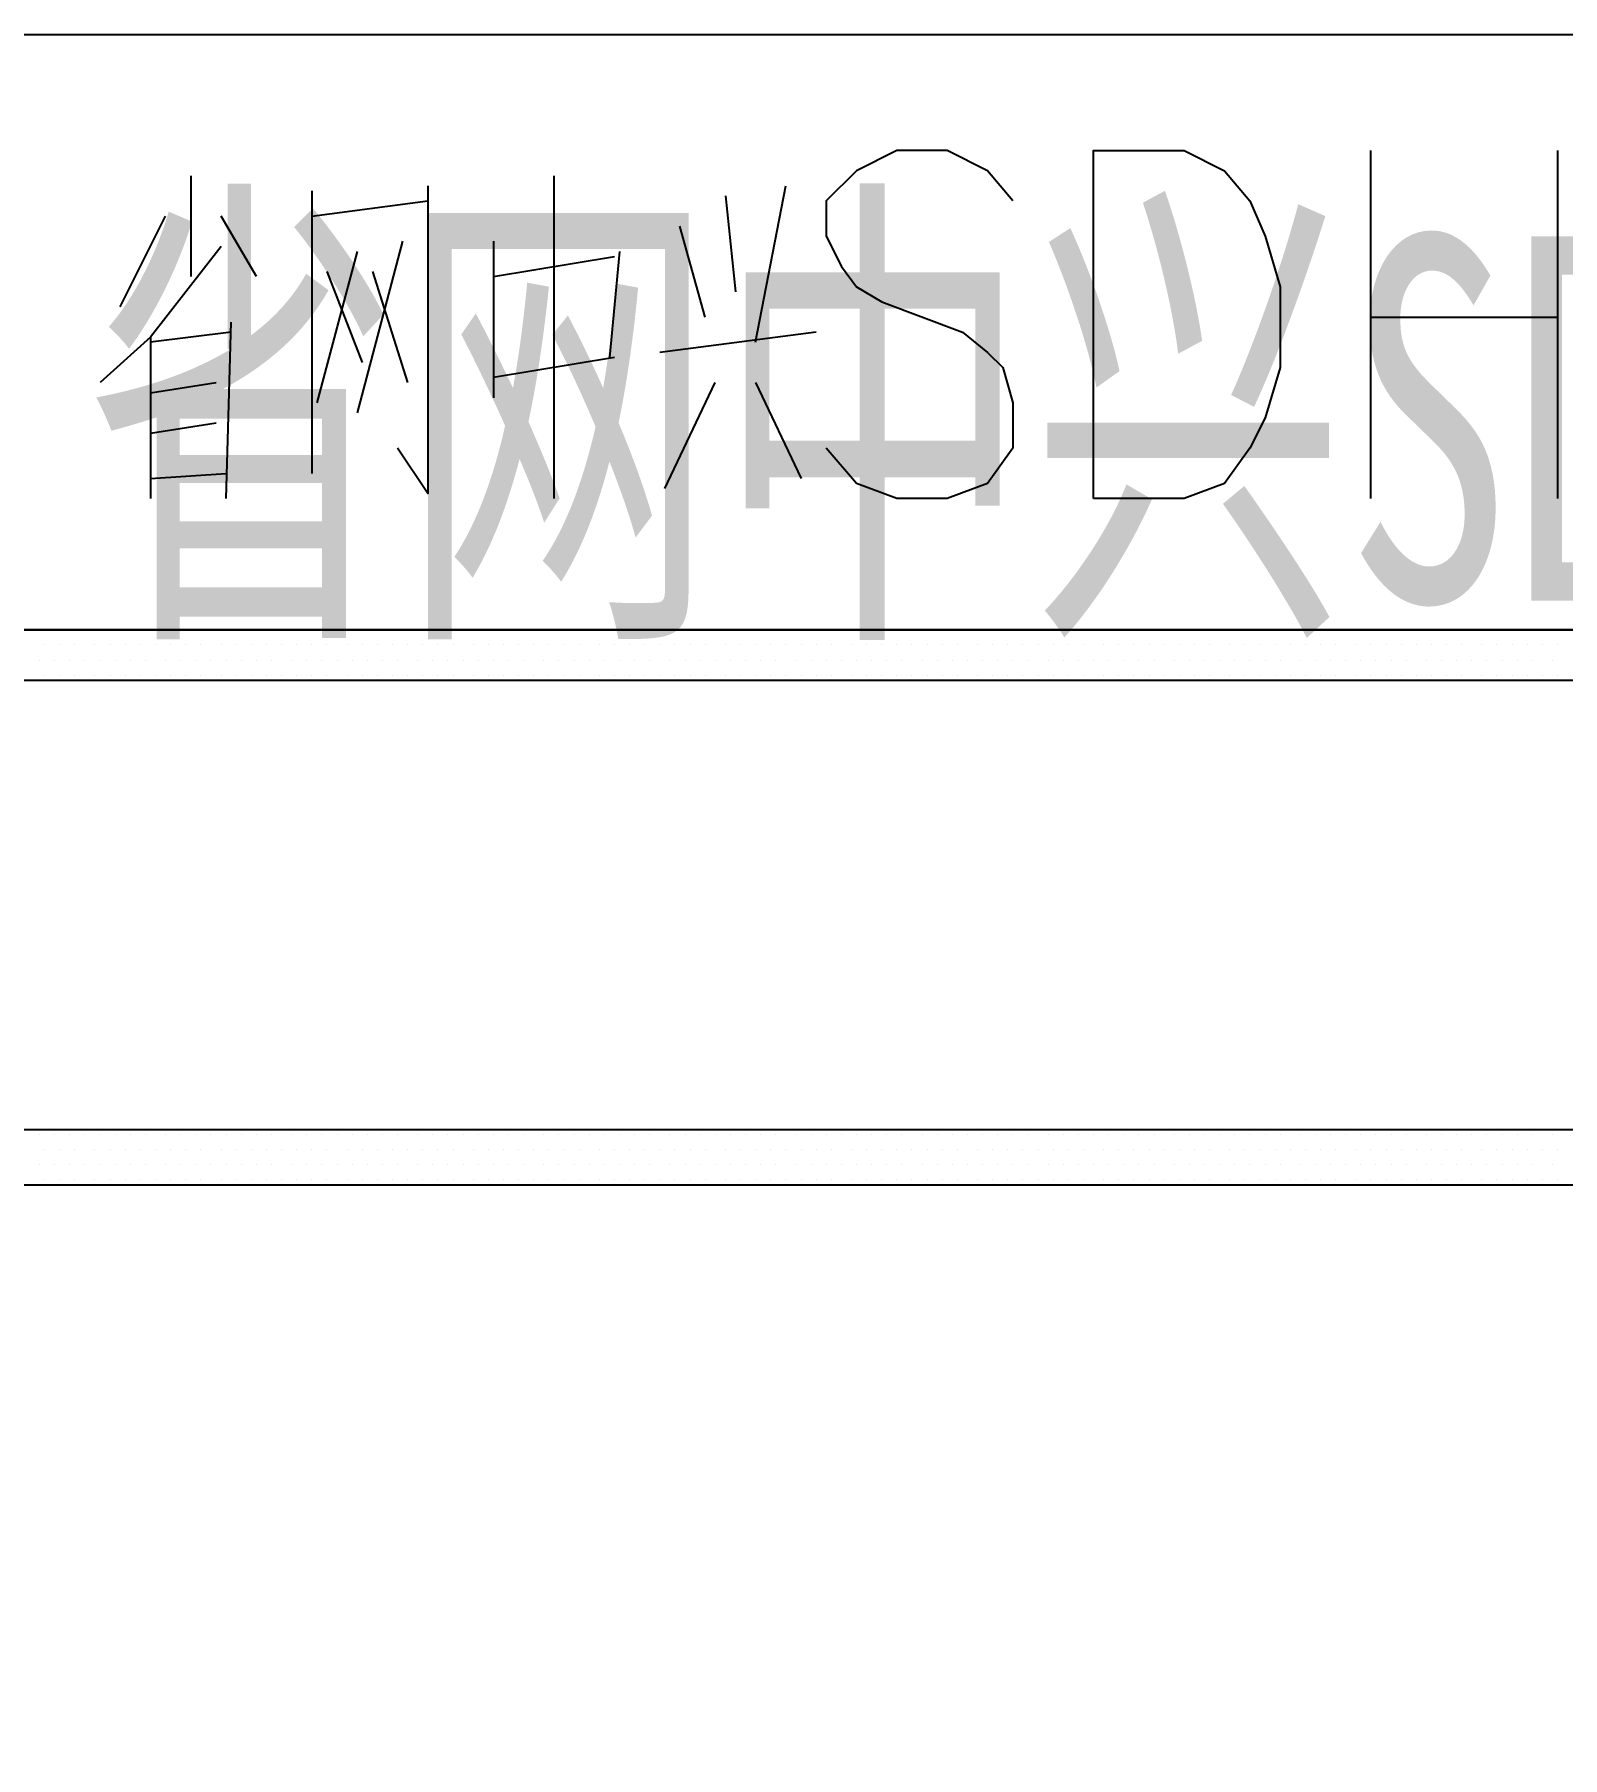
# Model space of a CAD drawing. Header units: metres. Extents: x 17 to 1264, y 17 to 859.
# Drawn here: x 151.19 to 194.83, y 711.58 to 760.75 of the extents above; entities that cross this region are included whole.
import ezdxf

# ---------------------------------------------------------------- set-up
doc = ezdxf.new("R2010")
doc.units = ezdxf.units.M
for name, color, linetype in [('LINES', 7, 'Continuous'), ('POLYLINES', 4, 'Continuous'), ('RECTS', 7, 'Continuous'), ('TEXTS', 3, 'Continuous')]:
    doc.layers.add(name, color=color, linetype=linetype)

msp = doc.modelspace()

# ---------------------------------------------------------------- linework, layer by layer
at = {"layer": 'LINES'}
for p, q in [((189.354, 747.504), (189.354, 757.44)), ((194.682, 757.44), (194.682, 747.504)), ((155.658, 756.72), (155.658, 753.84)), ((166.026, 756.72), (166.026, 747.504)), ((171.786, 751.968), (172.65, 756.432)), ((159.114, 756.288), (159.114, 748.224)), ((159.114, 755.568), (162.426, 756)), ((170.922, 756.144), (171.21, 753.408)), ((153.642, 752.976), (154.938, 755.568)), ((157.53, 753.84), (156.522, 755.568)), ((170.346, 752.688), (169.626, 755.28)), ((160.41, 754.56), (159.258, 750.24)), ((161.706, 754.848), (160.41, 749.952)), ((164.298, 754.848), (164.298, 750.384)), ((164.298, 753.84), (167.754, 754.416)), ((167.898, 754.56), (167.61, 751.536)), ((159.546, 753.984), (160.554, 751.392)), ((160.842, 753.984), (161.85, 750.816)), ((156.666, 747.504), (156.81, 752.544)), ((189.354, 752.688), (194.682, 752.688)), ((156.81, 752.256), (154.506, 751.968)), ((154.506, 752.112), (154.506, 747.504)), ((173.514, 752.256), (169.05, 751.68)), ((167.754, 751.536), (164.298, 750.96)), ((154.506, 750.528), (156.378, 750.816)), ((169.194, 747.792), (170.634, 750.816)), ((171.786, 750.816), (173.082, 748.08)), ((154.506, 749.376), (156.378, 749.664)), ((154.506, 748.08), (156.666, 748.224)), ((151.482, 743.328), (151.482, 743.328)), ((151.914, 743.328), (151.914, 743.328)), ((152.346, 743.328), (152.346, 743.328)), ((152.922, 743.328), (152.922, 743.328)), ((153.354, 743.328), (153.354, 743.328)), ((153.786, 743.328), (153.786, 743.328)), ((154.218, 743.328), (154.218, 743.328)), ((154.65, 743.328), (154.65, 743.328)), ((155.082, 743.328), (155.082, 743.328)), ((155.514, 743.328), (155.514, 743.328)), ((155.946, 743.328), (155.946, 743.328)), ((156.522, 743.328), (156.522, 743.328)), ((156.954, 743.328), (156.954, 743.328)), ((157.386, 743.328), (157.386, 743.328)), ((157.818, 743.328), (157.818, 743.328)), ((158.25, 743.328), (158.25, 743.328)), ((158.682, 743.328), (158.682, 743.328)), ((159.114, 743.328), (159.114, 743.328)), ((159.546, 743.328), (159.546, 743.328)), ((160.122, 743.328), (160.122, 743.328)), ((160.554, 743.328), (160.554, 743.328)), ((160.986, 743.328), (160.986, 743.328)), ((161.418, 743.328), (161.418, 743.328)), ((161.85, 743.328), (161.85, 743.328)), ((162.282, 743.328), (162.282, 743.328)), ((162.714, 743.328), (162.714, 743.328)), ((163.146, 743.328), (163.146, 743.328)), ((163.722, 743.328), (163.722, 743.328)), ((164.154, 743.328), (164.154, 743.328)), ((164.586, 743.328), (164.586, 743.328)), ((165.018, 743.328), (165.018, 743.328)), ((165.45, 743.328), (165.45, 743.328)), ((165.882, 743.328), (165.882, 743.328)), ((166.314, 743.328), (166.314, 743.328)), ((166.746, 743.328), (166.746, 743.328)), ((167.322, 743.328), (167.322, 743.328)), ((167.754, 743.328), (167.754, 743.328)), ((168.186, 743.328), (168.186, 743.328)), ((168.618, 743.328), (168.618, 743.328)), ((169.05, 743.328), (169.05, 743.328)), ((169.482, 743.328), (169.482, 743.328)), ((169.914, 743.328), (169.914, 743.328)), ((170.346, 743.328), (170.346, 743.328)), ((170.922, 743.328), (170.922, 743.328)), ((171.354, 743.328), (171.354, 743.328)), ((171.786, 743.328), (171.786, 743.328)), ((172.218, 743.328), (172.218, 743.328)), ((172.65, 743.328), (172.65, 743.328)), ((173.082, 743.328), (173.082, 743.328)), ((173.514, 743.328), (173.514, 743.328)), ((173.946, 743.328), (173.946, 743.328)), ((174.522, 743.328), (174.522, 743.328)), ((174.954, 743.328), (174.954, 743.328)), ((175.386, 743.328), (175.386, 743.328)), ((175.818, 743.328), (175.818, 743.328)), ((176.25, 743.328), (176.25, 743.328)), ((176.682, 743.328), (176.682, 743.328)), ((177.114, 743.328), (177.114, 743.328)), ((177.546, 743.328), (177.546, 743.328)), ((178.122, 743.328), (178.122, 743.328)), ((178.554, 743.328), (178.554, 743.328)), ((178.986, 743.328), (178.986, 743.328)), ((179.418, 743.328), (179.418, 743.328)), ((179.85, 743.328), (179.85, 743.328)), ((180.282, 743.328), (180.282, 743.328)), ((180.714, 743.328), (180.714, 743.328)), ((181.146, 743.328), (181.146, 743.328)), ((181.722, 743.328), (181.722, 743.328)), ((182.154, 743.328), (182.154, 743.328)), ((182.586, 743.328), (182.586, 743.328)), ((183.018, 743.328), (183.018, 743.328)), ((183.45, 743.328), (183.45, 743.328)), ((183.882, 743.328), (183.882, 743.328)), ((184.314, 743.328), (184.314, 743.328)), ((184.746, 743.328), (184.746, 743.328)), ((185.322, 743.328), (185.322, 743.328)), ((185.754, 743.328), (185.754, 743.328)), ((186.186, 743.328), (186.186, 743.328)), ((186.618, 743.328), (186.618, 743.328)), ((187.05, 743.328), (187.05, 743.328)), ((187.482, 743.328), (187.482, 743.328)), ((187.914, 743.328), (187.914, 743.328)), ((188.346, 743.328), (188.346, 743.328)), ((188.922, 743.328), (188.922, 743.328)), ((189.354, 743.328), (189.354, 743.328)), ((189.786, 743.328), (189.786, 743.328)), ((190.218, 743.328), (190.218, 743.328)), ((190.65, 743.328), (190.65, 743.328)), ((191.082, 743.328), (191.082, 743.328)), ((191.514, 743.328), (191.514, 743.328)), ((191.946, 743.328), (191.946, 743.328)), ((192.522, 743.328), (192.522, 743.328)), ((192.954, 743.328), (192.954, 743.328)), ((193.386, 743.328), (193.386, 743.328)), ((193.818, 743.328), (193.818, 743.328)), ((194.25, 743.328), (194.25, 743.328)), ((194.682, 743.328), (194.682, 743.328)), ((151.338, 742.896), (151.338, 742.896)), ((151.77, 742.896), (151.77, 742.896)), ((152.202, 742.896), (152.202, 742.896)), ((152.634, 742.896), (152.634, 742.896)), ((153.066, 742.896), (153.066, 742.896)), ((153.498, 742.896), (153.498, 742.896)), ((153.93, 742.896), (153.93, 742.896)), ((154.362, 742.896), (154.362, 742.896)), ((154.938, 742.896), (154.938, 742.896)), ((155.37, 742.896), (155.37, 742.896)), ((155.802, 742.896), (155.802, 742.896)), ((156.234, 742.896), (156.234, 742.896)), ((156.666, 742.896), (156.666, 742.896)), ((157.098, 742.896), (157.098, 742.896)), ((157.53, 742.896), (157.53, 742.896)), ((157.962, 742.896), (157.962, 742.896)), ((158.538, 742.896), (158.538, 742.896)), ((158.97, 742.896), (158.97, 742.896)), ((159.402, 742.896), (159.402, 742.896)), ((159.834, 742.896), (159.834, 742.896)), ((160.266, 742.896), (160.266, 742.896)), ((160.698, 742.896), (160.698, 742.896)), ((161.13, 742.896), (161.13, 742.896)), ((161.562, 742.896), (161.562, 742.896)), ((162.138, 742.896), (162.138, 742.896)), ((162.57, 742.896), (162.57, 742.896)), ((163.002, 742.896), (163.002, 742.896)), ((163.434, 742.896), (163.434, 742.896)), ((163.866, 742.896), (163.866, 742.896)), ((164.298, 742.896), (164.298, 742.896)), ((164.73, 742.896), (164.73, 742.896)), ((165.162, 742.896), (165.162, 742.896)), ((165.738, 742.896), (165.738, 742.896)), ((166.17, 742.896), (166.17, 742.896)), ((166.602, 742.896), (166.602, 742.896)), ((167.034, 742.896), (167.034, 742.896)), ((167.466, 742.896), (167.466, 742.896)), ((167.898, 742.896), (167.898, 742.896)), ((168.33, 742.896), (168.33, 742.896)), ((168.762, 742.896), (168.762, 742.896)), ((169.338, 742.896), (169.338, 742.896)), ((169.77, 742.896), (169.77, 742.896)), ((170.202, 742.896), (170.202, 742.896)), ((170.634, 742.896), (170.634, 742.896)), ((171.066, 742.896), (171.066, 742.896)), ((171.498, 742.896), (171.498, 742.896)), ((171.93, 742.896), (171.93, 742.896)), ((172.362, 742.896), (172.362, 742.896)), ((172.938, 742.896), (172.938, 742.896)), ((173.37, 742.896), (173.37, 742.896)), ((173.802, 742.896), (173.802, 742.896)), ((174.234, 742.896), (174.234, 742.896)), ((174.666, 742.896), (174.666, 742.896)), ((175.098, 742.896), (175.098, 742.896)), ((175.53, 742.896), (175.53, 742.896)), ((175.962, 742.896), (175.962, 742.896)), ((176.538, 742.896), (176.538, 742.896)), ((176.97, 742.896), (176.97, 742.896)), ((177.402, 742.896), (177.402, 742.896)), ((177.834, 742.896), (177.834, 742.896)), ((178.266, 742.896), (178.266, 742.896)), ((178.698, 742.896), (178.698, 742.896)), ((179.13, 742.896), (179.13, 742.896)), ((179.562, 742.896), (179.562, 742.896)), ((180.138, 742.896), (180.138, 742.896)), ((180.57, 742.896), (180.57, 742.896)), ((181.002, 742.896), (181.002, 742.896)), ((181.434, 742.896), (181.434, 742.896)), ((181.866, 742.896), (181.866, 742.896)), ((182.298, 742.896), (182.298, 742.896)), ((182.73, 742.896), (182.73, 742.896)), ((183.162, 742.896), (183.162, 742.896)), ((183.738, 742.896), (183.738, 742.896)), ((184.17, 742.896), (184.17, 742.896)), ((184.602, 742.896), (184.602, 742.896)), ((185.034, 742.896), (185.034, 742.896)), ((185.466, 742.896), (185.466, 742.896)), ((185.898, 742.896), (185.898, 742.896)), ((186.33, 742.896), (186.33, 742.896)), ((186.762, 742.896), (186.762, 742.896)), ((187.338, 742.896), (187.338, 742.896)), ((187.77, 742.896), (187.77, 742.896)), ((188.202, 742.896), (188.202, 742.896)), ((188.634, 742.896), (188.634, 742.896)), ((189.066, 742.896), (189.066, 742.896)), ((189.498, 742.896), (189.498, 742.896)), ((189.93, 742.896), (189.93, 742.896)), ((190.362, 742.896), (190.362, 742.896)), ((190.938, 742.896), (190.938, 742.896)), ((191.37, 742.896), (191.37, 742.896)), ((191.802, 742.896), (191.802, 742.896)), ((192.234, 742.896), (192.234, 742.896)), ((192.666, 742.896), (192.666, 742.896)), ((193.098, 742.896), (193.098, 742.896)), ((193.53, 742.896), (193.53, 742.896)), ((193.962, 742.896), (193.962, 742.896)), ((194.538, 742.896), (194.538, 742.896)), ((151.482, 742.464), (151.482, 742.464)), ((151.914, 742.464), (151.914, 742.464)), ((152.346, 742.464), (152.346, 742.464)), ((152.922, 742.464), (152.922, 742.464)), ((153.354, 742.464), (153.354, 742.464)), ((153.786, 742.464), (153.786, 742.464)), ((154.218, 742.464), (154.218, 742.464)), ((154.65, 742.464), (154.65, 742.464)), ((155.082, 742.464), (155.082, 742.464)), ((155.514, 742.464), (155.514, 742.464)), ((155.946, 742.464), (155.946, 742.464)), ((156.522, 742.464), (156.522, 742.464)), ((156.954, 742.464), (156.954, 742.464)), ((157.386, 742.464), (157.386, 742.464)), ((157.818, 742.464), (157.818, 742.464)), ((158.25, 742.464), (158.25, 742.464)), ((158.682, 742.464), (158.682, 742.464)), ((159.114, 742.464), (159.114, 742.464)), ((159.546, 742.464), (159.546, 742.464)), ((160.122, 742.464), (160.122, 742.464)), ((160.554, 742.464), (160.554, 742.464)), ((160.986, 742.464), (160.986, 742.464)), ((161.418, 742.464), (161.418, 742.464)), ((161.85, 742.464), (161.85, 742.464)), ((162.282, 742.464), (162.282, 742.464)), ((162.714, 742.464), (162.714, 742.464)), ((163.146, 742.464), (163.146, 742.464)), ((163.722, 742.464), (163.722, 742.464)), ((164.154, 742.464), (164.154, 742.464)), ((164.586, 742.464), (164.586, 742.464)), ((165.018, 742.464), (165.018, 742.464)), ((165.45, 742.464), (165.45, 742.464)), ((165.882, 742.464), (165.882, 742.464)), ((166.314, 742.464), (166.314, 742.464)), ((166.746, 742.464), (166.746, 742.464)), ((167.322, 742.464), (167.322, 742.464)), ((167.754, 742.464), (167.754, 742.464)), ((168.186, 742.464), (168.186, 742.464)), ((168.618, 742.464), (168.618, 742.464)), ((169.05, 742.464), (169.05, 742.464)), ((169.482, 742.464), (169.482, 742.464)), ((169.914, 742.464), (169.914, 742.464)), ((170.346, 742.464), (170.346, 742.464)), ((170.922, 742.464), (170.922, 742.464)), ((171.354, 742.464), (171.354, 742.464)), ((171.786, 742.464), (171.786, 742.464)), ((172.218, 742.464), (172.218, 742.464)), ((172.65, 742.464), (172.65, 742.464)), ((173.082, 742.464), (173.082, 742.464)), ((173.514, 742.464), (173.514, 742.464)), ((173.946, 742.464), (173.946, 742.464)), ((174.522, 742.464), (174.522, 742.464)), ((174.954, 742.464), (174.954, 742.464)), ((175.386, 742.464), (175.386, 742.464)), ((175.818, 742.464), (175.818, 742.464)), ((176.25, 742.464), (176.25, 742.464)), ((176.682, 742.464), (176.682, 742.464)), ((177.114, 742.464), (177.114, 742.464)), ((177.546, 742.464), (177.546, 742.464)), ((178.122, 742.464), (178.122, 742.464)), ((178.554, 742.464), (178.554, 742.464)), ((178.986, 742.464), (178.986, 742.464)), ((179.418, 742.464), (179.418, 742.464)), ((179.85, 742.464), (179.85, 742.464)), ((180.282, 742.464), (180.282, 742.464)), ((180.714, 742.464), (180.714, 742.464)), ((181.146, 742.464), (181.146, 742.464)), ((181.722, 742.464), (181.722, 742.464)), ((182.154, 742.464), (182.154, 742.464)), ((182.586, 742.464), (182.586, 742.464)), ((183.018, 742.464), (183.018, 742.464)), ((183.45, 742.464), (183.45, 742.464)), ((183.882, 742.464), (183.882, 742.464)), ((184.314, 742.464), (184.314, 742.464)), ((184.746, 742.464), (184.746, 742.464)), ((185.322, 742.464), (185.322, 742.464)), ((185.754, 742.464), (185.754, 742.464)), ((186.186, 742.464), (186.186, 742.464)), ((186.618, 742.464), (186.618, 742.464)), ((187.05, 742.464), (187.05, 742.464)), ((187.482, 742.464), (187.482, 742.464)), ((187.914, 742.464), (187.914, 742.464)), ((188.346, 742.464), (188.346, 742.464)), ((188.922, 742.464), (188.922, 742.464)), ((189.354, 742.464), (189.354, 742.464)), ((189.786, 742.464), (189.786, 742.464)), ((190.218, 742.464), (190.218, 742.464)), ((190.65, 742.464), (190.65, 742.464)), ((191.082, 742.464), (191.082, 742.464)), ((191.514, 742.464), (191.514, 742.464)), ((191.946, 742.464), (191.946, 742.464)), ((192.522, 742.464), (192.522, 742.464)), ((192.954, 742.464), (192.954, 742.464)), ((193.386, 742.464), (193.386, 742.464)), ((193.818, 742.464), (193.818, 742.464)), ((194.25, 742.464), (194.25, 742.464)), ((194.682, 742.464), (194.682, 742.464)), ((151.338, 729.36), (151.338, 729.36)), ((151.77, 729.36), (151.77, 729.36)), ((152.202, 729.36), (152.202, 729.36)), ((152.634, 729.36), (152.634, 729.36)), ((153.066, 729.36), (153.066, 729.36)), ((153.498, 729.36), (153.498, 729.36)), ((153.93, 729.36), (153.93, 729.36)), ((154.362, 729.36), (154.362, 729.36)), ((154.938, 729.36), (154.938, 729.36)), ((155.37, 729.36), (155.37, 729.36)), ((155.802, 729.36), (155.802, 729.36)), ((156.234, 729.36), (156.234, 729.36)), ((156.666, 729.36), (156.666, 729.36)), ((157.098, 729.36), (157.098, 729.36)), ((157.53, 729.36), (157.53, 729.36)), ((157.962, 729.36), (157.962, 729.36)), ((158.538, 729.36), (158.538, 729.36)), ((158.97, 729.36), (158.97, 729.36)), ((159.402, 729.36), (159.402, 729.36)), ((159.834, 729.36), (159.834, 729.36)), ((160.266, 729.36), (160.266, 729.36)), ((160.698, 729.36), (160.698, 729.36)), ((161.13, 729.36), (161.13, 729.36)), ((161.562, 729.36), (161.562, 729.36)), ((162.138, 729.36), (162.138, 729.36)), ((162.57, 729.36), (162.57, 729.36)), ((163.002, 729.36), (163.002, 729.36)), ((163.434, 729.36), (163.434, 729.36)), ((163.866, 729.36), (163.866, 729.36)), ((164.298, 729.36), (164.298, 729.36)), ((164.73, 729.36), (164.73, 729.36)), ((165.162, 729.36), (165.162, 729.36)), ((165.738, 729.36), (165.738, 729.36)), ((166.17, 729.36), (166.17, 729.36)), ((166.602, 729.36), (166.602, 729.36)), ((167.034, 729.36), (167.034, 729.36)), ((167.466, 729.36), (167.466, 729.36)), ((167.898, 729.36), (167.898, 729.36)), ((168.33, 729.36), (168.33, 729.36)), ((168.762, 729.36), (168.762, 729.36)), ((169.338, 729.36), (169.338, 729.36)), ((169.77, 729.36), (169.77, 729.36)), ((170.202, 729.36), (170.202, 729.36)), ((170.634, 729.36), (170.634, 729.36)), ((171.066, 729.36), (171.066, 729.36)), ((171.498, 729.36), (171.498, 729.36)), ((171.93, 729.36), (171.93, 729.36)), ((172.362, 729.36), (172.362, 729.36)), ((172.938, 729.36), (172.938, 729.36)), ((173.37, 729.36), (173.37, 729.36)), ((173.802, 729.36), (173.802, 729.36)), ((174.234, 729.36), (174.234, 729.36)), ((174.666, 729.36), (174.666, 729.36)), ((175.098, 729.36), (175.098, 729.36)), ((175.53, 729.36), (175.53, 729.36)), ((175.962, 729.36), (175.962, 729.36)), ((176.538, 729.36), (176.538, 729.36)), ((176.97, 729.36), (176.97, 729.36)), ((177.402, 729.36), (177.402, 729.36)), ((177.834, 729.36), (177.834, 729.36)), ((178.266, 729.36), (178.266, 729.36)), ((178.698, 729.36), (178.698, 729.36)), ((179.13, 729.36), (179.13, 729.36)), ((179.562, 729.36), (179.562, 729.36)), ((180.138, 729.36), (180.138, 729.36)), ((180.57, 729.36), (180.57, 729.36)), ((181.002, 729.36), (181.002, 729.36)), ((181.434, 729.36), (181.434, 729.36)), ((181.866, 729.36), (181.866, 729.36)), ((182.298, 729.36), (182.298, 729.36)), ((182.73, 729.36), (182.73, 729.36)), ((183.162, 729.36), (183.162, 729.36)), ((183.738, 729.36), (183.738, 729.36)), ((184.17, 729.36), (184.17, 729.36)), ((184.602, 729.36), (184.602, 729.36)), ((185.034, 729.36), (185.034, 729.36)), ((185.466, 729.36), (185.466, 729.36)), ((185.898, 729.36), (185.898, 729.36)), ((186.33, 729.36), (186.33, 729.36)), ((186.762, 729.36), (186.762, 729.36)), ((187.338, 729.36), (187.338, 729.36)), ((187.77, 729.36), (187.77, 729.36)), ((188.202, 729.36), (188.202, 729.36)), ((188.634, 729.36), (188.634, 729.36)), ((189.066, 729.36), (189.066, 729.36)), ((189.498, 729.36), (189.498, 729.36)), ((189.93, 729.36), (189.93, 729.36)), ((190.362, 729.36), (190.362, 729.36)), ((190.938, 729.36), (190.938, 729.36)), ((191.37, 729.36), (191.37, 729.36)), ((191.802, 729.36), (191.802, 729.36)), ((192.234, 729.36), (192.234, 729.36)), ((192.666, 729.36), (192.666, 729.36)), ((193.098, 729.36), (193.098, 729.36)), ((193.53, 729.36), (193.53, 729.36)), ((193.962, 729.36), (193.962, 729.36)), ((194.538, 729.36), (194.538, 729.36)), ((151.482, 728.928), (151.482, 728.928)), ((151.914, 728.928), (151.914, 728.928)), ((152.346, 728.928), (152.346, 728.928)), ((152.922, 728.928), (152.922, 728.928)), ((153.354, 728.928), (153.354, 728.928)), ((153.786, 728.928), (153.786, 728.928)), ((154.218, 728.928), (154.218, 728.928)), ((154.65, 728.928), (154.65, 728.928)), ((155.082, 728.928), (155.082, 728.928)), ((155.514, 728.928), (155.514, 728.928)), ((155.946, 728.928), (155.946, 728.928)), ((156.522, 728.928), (156.522, 728.928)), ((156.954, 728.928), (156.954, 728.928)), ((157.386, 728.928), (157.386, 728.928)), ((157.818, 728.928), (157.818, 728.928)), ((158.25, 728.928), (158.25, 728.928)), ((158.682, 728.928), (158.682, 728.928)), ((159.114, 728.928), (159.114, 728.928)), ((159.546, 728.928), (159.546, 728.928)), ((160.122, 728.928), (160.122, 728.928)), ((160.554, 728.928), (160.554, 728.928)), ((160.986, 728.928), (160.986, 728.928)), ((161.418, 728.928), (161.418, 728.928)), ((161.85, 728.928), (161.85, 728.928)), ((162.282, 728.928), (162.282, 728.928)), ((162.714, 728.928), (162.714, 728.928)), ((163.146, 728.928), (163.146, 728.928)), ((163.722, 728.928), (163.722, 728.928)), ((164.154, 728.928), (164.154, 728.928)), ((164.586, 728.928), (164.586, 728.928)), ((165.018, 728.928), (165.018, 728.928)), ((165.45, 728.928), (165.45, 728.928)), ((165.882, 728.928), (165.882, 728.928)), ((166.314, 728.928), (166.314, 728.928)), ((166.746, 728.928), (166.746, 728.928)), ((167.322, 728.928), (167.322, 728.928)), ((167.754, 728.928), (167.754, 728.928)), ((168.186, 728.928), (168.186, 728.928)), ((168.618, 728.928), (168.618, 728.928)), ((169.05, 728.928), (169.05, 728.928)), ((169.482, 728.928), (169.482, 728.928)), ((169.914, 728.928), (169.914, 728.928)), ((170.346, 728.928), (170.346, 728.928)), ((170.922, 728.928), (170.922, 728.928)), ((171.354, 728.928), (171.354, 728.928)), ((171.786, 728.928), (171.786, 728.928)), ((172.218, 728.928), (172.218, 728.928)), ((172.65, 728.928), (172.65, 728.928)), ((173.082, 728.928), (173.082, 728.928)), ((173.514, 728.928), (173.514, 728.928)), ((173.946, 728.928), (173.946, 728.928)), ((174.522, 728.928), (174.522, 728.928)), ((174.954, 728.928), (174.954, 728.928)), ((175.386, 728.928), (175.386, 728.928)), ((175.818, 728.928), (175.818, 728.928)), ((176.25, 728.928), (176.25, 728.928)), ((176.682, 728.928), (176.682, 728.928)), ((177.114, 728.928), (177.114, 728.928)), ((177.546, 728.928), (177.546, 728.928)), ((178.122, 728.928), (178.122, 728.928)), ((178.554, 728.928), (178.554, 728.928)), ((178.986, 728.928), (178.986, 728.928)), ((179.418, 728.928), (179.418, 728.928)), ((179.85, 728.928), (179.85, 728.928)), ((180.282, 728.928), (180.282, 728.928)), ((180.714, 728.928), (180.714, 728.928)), ((181.146, 728.928), (181.146, 728.928)), ((181.722, 728.928), (181.722, 728.928)), ((182.154, 728.928), (182.154, 728.928)), ((182.586, 728.928), (182.586, 728.928)), ((183.018, 728.928), (183.018, 728.928)), ((183.45, 728.928), (183.45, 728.928)), ((183.882, 728.928), (183.882, 728.928)), ((184.314, 728.928), (184.314, 728.928)), ((184.746, 728.928), (184.746, 728.928)), ((185.322, 728.928), (185.322, 728.928)), ((185.754, 728.928), (185.754, 728.928)), ((186.186, 728.928), (186.186, 728.928)), ((186.618, 728.928), (186.618, 728.928)), ((187.05, 728.928), (187.05, 728.928)), ((187.482, 728.928), (187.482, 728.928)), ((187.914, 728.928), (187.914, 728.928)), ((188.346, 728.928), (188.346, 728.928)), ((188.922, 728.928), (188.922, 728.928)), ((189.354, 728.928), (189.354, 728.928)), ((189.786, 728.928), (189.786, 728.928)), ((190.218, 728.928), (190.218, 728.928)), ((190.65, 728.928), (190.65, 728.928)), ((191.082, 728.928), (191.082, 728.928)), ((191.514, 728.928), (191.514, 728.928)), ((191.946, 728.928), (191.946, 728.928)), ((192.522, 728.928), (192.522, 728.928)), ((192.954, 728.928), (192.954, 728.928)), ((193.386, 728.928), (193.386, 728.928)), ((193.818, 728.928), (193.818, 728.928)), ((194.25, 728.928), (194.25, 728.928)), ((194.682, 728.928), (194.682, 728.928)), ((151.338, 728.496), (151.338, 728.496)), ((151.77, 728.496), (151.77, 728.496)), ((152.202, 728.496), (152.202, 728.496)), ((152.634, 728.496), (152.634, 728.496)), ((153.066, 728.496), (153.066, 728.496)), ((153.498, 728.496), (153.498, 728.496)), ((153.93, 728.496), (153.93, 728.496)), ((154.362, 728.496), (154.362, 728.496)), ((154.938, 728.496), (154.938, 728.496)), ((155.37, 728.496), (155.37, 728.496)), ((155.802, 728.496), (155.802, 728.496)), ((156.234, 728.496), (156.234, 728.496)), ((156.666, 728.496), (156.666, 728.496)), ((157.098, 728.496), (157.098, 728.496)), ((157.53, 728.496), (157.53, 728.496)), ((157.962, 728.496), (157.962, 728.496)), ((158.538, 728.496), (158.538, 728.496)), ((158.97, 728.496), (158.97, 728.496)), ((159.402, 728.496), (159.402, 728.496)), ((159.834, 728.496), (159.834, 728.496)), ((160.266, 728.496), (160.266, 728.496)), ((160.698, 728.496), (160.698, 728.496)), ((161.13, 728.496), (161.13, 728.496)), ((161.562, 728.496), (161.562, 728.496)), ((162.138, 728.496), (162.138, 728.496)), ((162.57, 728.496), (162.57, 728.496)), ((163.002, 728.496), (163.002, 728.496)), ((163.434, 728.496), (163.434, 728.496)), ((163.866, 728.496), (163.866, 728.496)), ((164.298, 728.496), (164.298, 728.496)), ((164.73, 728.496), (164.73, 728.496)), ((165.162, 728.496), (165.162, 728.496)), ((165.738, 728.496), (165.738, 728.496)), ((166.17, 728.496), (166.17, 728.496)), ((166.602, 728.496), (166.602, 728.496)), ((167.034, 728.496), (167.034, 728.496)), ((167.466, 728.496), (167.466, 728.496)), ((167.898, 728.496), (167.898, 728.496)), ((168.33, 728.496), (168.33, 728.496)), ((168.762, 728.496), (168.762, 728.496)), ((169.338, 728.496), (169.338, 728.496)), ((169.77, 728.496), (169.77, 728.496)), ((170.202, 728.496), (170.202, 728.496)), ((170.634, 728.496), (170.634, 728.496)), ((171.066, 728.496), (171.066, 728.496)), ((171.498, 728.496), (171.498, 728.496)), ((171.93, 728.496), (171.93, 728.496)), ((172.362, 728.496), (172.362, 728.496)), ((172.938, 728.496), (172.938, 728.496)), ((173.37, 728.496), (173.37, 728.496)), ((173.802, 728.496), (173.802, 728.496)), ((174.234, 728.496), (174.234, 728.496)), ((174.666, 728.496), (174.666, 728.496)), ((175.098, 728.496), (175.098, 728.496)), ((175.53, 728.496), (175.53, 728.496)), ((175.962, 728.496), (175.962, 728.496)), ((176.538, 728.496), (176.538, 728.496)), ((176.97, 728.496), (176.97, 728.496)), ((177.402, 728.496), (177.402, 728.496)), ((177.834, 728.496), (177.834, 728.496)), ((178.266, 728.496), (178.266, 728.496)), ((178.698, 728.496), (178.698, 728.496)), ((179.13, 728.496), (179.13, 728.496)), ((179.562, 728.496), (179.562, 728.496)), ((180.138, 728.496), (180.138, 728.496)), ((180.57, 728.496), (180.57, 728.496)), ((181.002, 728.496), (181.002, 728.496)), ((181.434, 728.496), (181.434, 728.496)), ((181.866, 728.496), (181.866, 728.496)), ((182.298, 728.496), (182.298, 728.496)), ((182.73, 728.496), (182.73, 728.496)), ((183.162, 728.496), (183.162, 728.496)), ((183.738, 728.496), (183.738, 728.496)), ((184.17, 728.496), (184.17, 728.496)), ((184.602, 728.496), (184.602, 728.496)), ((185.034, 728.496), (185.034, 728.496)), ((185.466, 728.496), (185.466, 728.496)), ((185.898, 728.496), (185.898, 728.496)), ((186.33, 728.496), (186.33, 728.496)), ((186.762, 728.496), (186.762, 728.496)), ((187.338, 728.496), (187.338, 728.496)), ((187.77, 728.496), (187.77, 728.496)), ((188.202, 728.496), (188.202, 728.496)), ((188.634, 728.496), (188.634, 728.496)), ((189.066, 728.496), (189.066, 728.496)), ((189.498, 728.496), (189.498, 728.496)), ((189.93, 728.496), (189.93, 728.496)), ((190.362, 728.496), (190.362, 728.496)), ((190.938, 728.496), (190.938, 728.496)), ((191.37, 728.496), (191.37, 728.496)), ((191.802, 728.496), (191.802, 728.496)), ((192.234, 728.496), (192.234, 728.496)), ((192.666, 728.496), (192.666, 728.496)), ((193.098, 728.496), (193.098, 728.496)), ((193.53, 728.496), (193.53, 728.496)), ((193.962, 728.496), (193.962, 728.496)), ((194.538, 728.496), (194.538, 728.496)), ((116.202, 727.92), (262.794, 727.92)), ((151.482, 728.064), (151.482, 728.064)), ((151.914, 728.064), (151.914, 728.064)), ((152.346, 728.064), (152.346, 728.064)), ((152.922, 728.064), (152.922, 728.064)), ((153.354, 728.064), (153.354, 728.064)), ((153.786, 728.064), (153.786, 728.064)), ((154.218, 728.064), (154.218, 728.064)), ((154.65, 728.064), (154.65, 728.064)), ((155.082, 728.064), (155.082, 728.064)), ((155.514, 728.064), (155.514, 728.064)), ((155.946, 728.064), (155.946, 728.064)), ((156.522, 728.064), (156.522, 728.064)), ((156.954, 728.064), (156.954, 728.064)), ((157.386, 728.064), (157.386, 728.064)), ((157.818, 728.064), (157.818, 728.064)), ((158.25, 728.064), (158.25, 728.064)), ((158.682, 728.064), (158.682, 728.064)), ((159.114, 728.064), (159.114, 728.064)), ((159.546, 728.064), (159.546, 728.064)), ((160.122, 728.064), (160.122, 728.064)), ((160.554, 728.064), (160.554, 728.064)), ((160.986, 728.064), (160.986, 728.064)), ((161.418, 728.064), (161.418, 728.064)), ((161.85, 728.064), (161.85, 728.064)), ((162.282, 728.064), (162.282, 728.064)), ((162.714, 728.064), (162.714, 728.064)), ((163.146, 728.064), (163.146, 728.064)), ((163.722, 728.064), (163.722, 728.064)), ((164.154, 728.064), (164.154, 728.064)), ((164.586, 728.064), (164.586, 728.064)), ((165.018, 728.064), (165.018, 728.064)), ((165.45, 728.064), (165.45, 728.064)), ((165.882, 728.064), (165.882, 728.064)), ((166.314, 728.064), (166.314, 728.064)), ((166.746, 728.064), (166.746, 728.064)), ((167.322, 728.064), (167.322, 728.064)), ((167.754, 728.064), (167.754, 728.064)), ((168.186, 728.064), (168.186, 728.064)), ((168.618, 728.064), (168.618, 728.064)), ((169.05, 728.064), (169.05, 728.064)), ((169.482, 728.064), (169.482, 728.064)), ((169.914, 728.064), (169.914, 728.064)), ((170.346, 728.064), (170.346, 728.064)), ((170.922, 728.064), (170.922, 728.064)), ((171.354, 728.064), (171.354, 728.064)), ((171.786, 728.064), (171.786, 728.064)), ((172.218, 728.064), (172.218, 728.064)), ((172.65, 728.064), (172.65, 728.064)), ((173.082, 728.064), (173.082, 728.064)), ((173.514, 728.064), (173.514, 728.064)), ((173.946, 728.064), (173.946, 728.064)), ((174.522, 728.064), (174.522, 728.064)), ((174.954, 728.064), (174.954, 728.064)), ((175.386, 728.064), (175.386, 728.064)), ((175.818, 728.064), (175.818, 728.064)), ((176.25, 728.064), (176.25, 728.064)), ((176.682, 728.064), (176.682, 728.064)), ((177.114, 728.064), (177.114, 728.064)), ((177.546, 728.064), (177.546, 728.064)), ((178.122, 728.064), (178.122, 728.064)), ((178.554, 728.064), (178.554, 728.064)), ((178.986, 728.064), (178.986, 728.064)), ((179.418, 728.064), (179.418, 728.064)), ((179.85, 728.064), (179.85, 728.064)), ((180.282, 728.064), (180.282, 728.064)), ((180.714, 728.064), (180.714, 728.064)), ((181.146, 728.064), (181.146, 728.064)), ((181.722, 728.064), (181.722, 728.064)), ((182.154, 728.064), (182.154, 728.064)), ((182.586, 728.064), (182.586, 728.064)), ((183.018, 728.064), (183.018, 728.064)), ((183.45, 728.064), (183.45, 728.064)), ((183.882, 728.064), (183.882, 728.064)), ((184.314, 728.064), (184.314, 728.064)), ((184.746, 728.064), (184.746, 728.064)), ((185.322, 728.064), (185.322, 728.064)), ((185.754, 728.064), (185.754, 728.064)), ((186.186, 728.064), (186.186, 728.064)), ((186.618, 728.064), (186.618, 728.064)), ((187.05, 728.064), (187.05, 728.064)), ((187.482, 728.064), (187.482, 728.064)), ((187.914, 728.064), (187.914, 728.064)), ((188.346, 728.064), (188.346, 728.064)), ((188.922, 728.064), (188.922, 728.064)), ((189.354, 728.064), (189.354, 728.064)), ((189.786, 728.064), (189.786, 728.064)), ((190.218, 728.064), (190.218, 728.064)), ((190.65, 728.064), (190.65, 728.064)), ((191.082, 728.064), (191.082, 728.064)), ((191.514, 728.064), (191.514, 728.064)), ((191.946, 728.064), (191.946, 728.064)), ((192.522, 728.064), (192.522, 728.064)), ((192.954, 728.064), (192.954, 728.064)), ((193.386, 728.064), (193.386, 728.064)), ((193.818, 728.064), (193.818, 728.064)), ((194.25, 728.064), (194.25, 728.064)), ((194.682, 728.064), (194.682, 728.064))]:
    msp.add_line(p, q, dxfattribs=at)
at = {"layer": 'POLYLINES'}
for points in [[(179.13, 756), (178.41, 756.864), (177.258, 757.44), (175.818, 757.44), (174.666, 756.864), (173.802, 756), (173.802, 754.992), (174.234, 754.128), (174.666, 753.552), (175.386, 753.12), (177.69, 752.256), (178.41, 751.68), (178.842, 751.248), (179.13, 750.24), (179.13, 748.944), (178.41, 747.936), (177.258, 747.504), (175.818, 747.504), (174.666, 747.936), (173.802, 748.944)], [(181.434, 747.504), (181.434, 757.44), (184.026, 757.44), (185.178, 756.864), (185.898, 756), (186.33, 754.992), (186.762, 753.552), (186.762, 751.248), (186.33, 749.808), (185.898, 748.944), (185.178, 747.936), (184.026, 747.504), (181.434, 747.504)], [(162.426, 756.432), (162.426, 747.648), (161.562, 748.944)], [(156.522, 754.704), (154.506, 752.112), (153.066, 750.816)]]:
    msp.add_lwpolyline(points, dxfattribs=at)
at = {"layer": 'RECTS'}
for points in [[(107.562, 760.752), (277.77, 760.752), (277.77, 743.76), (107.562, 743.76)], [(107.562, 743.76), (277.77, 743.76), (277.77, 120.096), (107.562, 120.096)], [(109.002, 742.32), (276.33, 742.32), (276.33, 121.536), (109.002, 121.536)], [(114.762, 729.504), (270.57, 729.504), (270.57, 131.184), (114.762, 131.184)], [(116.202, 727.92), (269.274, 727.92), (269.274, 132.48), (116.202, 132.48)]]:
    msp.add_lwpolyline(points, dxfattribs=at)

# ---------------------------------------------------------------- texts
at = {"layer": 'TEXTS', "width": 0.666094}
msp.add_text('省网中兴SDH设备屏', height=10.395, dxfattribs=at).set_placement((152.634, 744.593))

doc.saveas('drawing.dxf')
